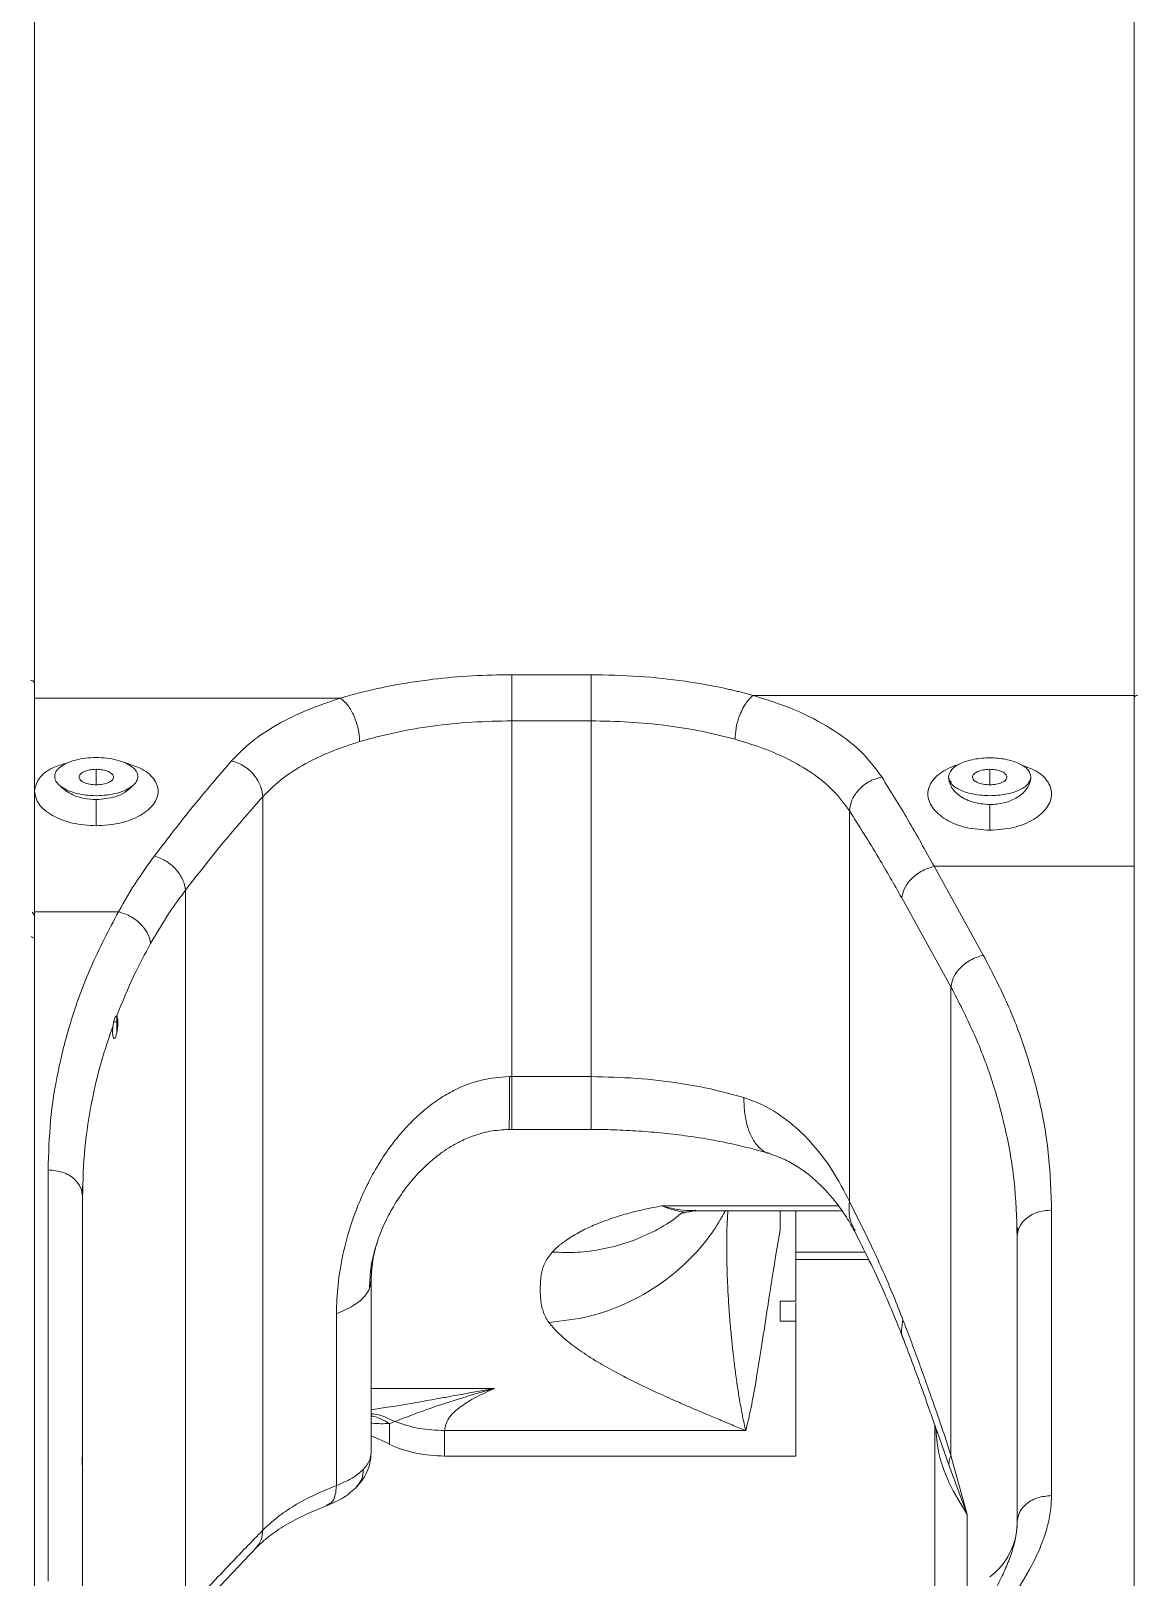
# Model space of a CAD drawing. Header units: millimetres. Extents: x 169 to 14583, y -399 to 10804.
# Drawn here: x 9176.5 to 9337, y 2744.9 to 2969.9 of the extents above; entities that cross this region are included whole.
import ezdxf

# ---------------------------------------------------------------- set-up
doc = ezdxf.new("R2010")
doc.units = ezdxf.units.MM
doc.header["$LTSCALE"] = 35

msp = doc.modelspace()

# ---------------------------------------------------------------- linework, layer by layer
at = {"color": 7, "linetype": 'Continuous', "lineweight": 18}
for p, q in [((9176.967, 2976.816), (9176.967, 2872.83)), ((9336.967, 2976.816), (9336.967, 2873.222)), ((9246.45, 2876.23), (9257.959, 2876.23)), ((9176.967, 2872.83), (9221.516, 2872.83)), ((9336.967, 2873.222), (9281.534, 2873.222)), ((9246.45, 2869.513), (9246.45, 2817.748)), ((9246.45, 2869.513), (9257.959, 2869.513)), ((9257.959, 2869.513), (9257.959, 2817.748)), ((9185.967, 2862.464), (9185.967, 2860.208)), ((9315.967, 2862.464), (9315.967, 2860.208)), ((9176.967, 2859.272), (9176.967, 2859.347)), ((9310.078, 2860.818), (9310.078, 2860.605)), ((9310.152, 2860.548), (9310.335, 2860.74)), ((9321.856, 2860.605), (9321.856, 2860.818)), ((9210.198, 2858.475), (9210.198, 2751.757)), ((9295.547, 2856.433), (9295.547, 2799.58)), ((9307.862, 2848.354), (9315.016, 2835.437)), ((9336.967, 2848.354), (9307.862, 2848.354)), ((9336.967, 2848.354), (9336.967, 2725.555)), ((9198.958, 2844.901), (9198.958, 2739.894)), ((9303.163, 2843.742), (9310.318, 2830.825)), ((9176.967, 2841.224), (9176.644, 2841.692)), ((9176.967, 2841.745), (9189.186, 2841.745)), ((9176.967, 2725.395), (9176.967, 2841.745)), ((9310.318, 2830.825), (9310.318, 2762.651)), ((9188.499, 2825.713), (9188.967, 2825.713)), ((9188.946, 2826.618), (9188.967, 2826.613)), ((9246.45, 2817.748), (9257.959, 2817.748)), ((9246.021, 2810.217), (9246.023, 2810.206)), ((9246.024, 2810.062), (9246.45, 2810.063)), ((9246.45, 2810.065), (9257.959, 2810.065)), ((9257.959, 2810.126), (9257.959, 2810.12)), ((9178.967, 2744.363), (9178.967, 2804.181)), ((9183.887, 2801.027), (9183.982, 2801.751)), ((9183.967, 2762.238), (9183.967, 2800.34)), ((9293.952, 2798.944), (9268.278, 2798.944)), ((9272.872, 2798.23), (9294.467, 2798.23)), ((9272.961, 2798.231), (9272.957, 2798.23)), ((9272.96, 2798.256), (9273.145, 2798.32)), ((9285.467, 2795.426), (9285.467, 2798.23)), ((9324.967, 2798.354), (9324.967, 2756.804)), ((9319.953, 2795.908), (9320.048, 2795.2)), ((9319.967, 2794.513), (9319.967, 2752.964)), ((9287.767, 2792.235), (9297.809, 2792.235)), ((9287.767, 2791.138), (9298.361, 2791.138)), ((9225.967, 2763.115), (9225.967, 2788.105)), ((9287.767, 2785.073), (9285.467, 2785.073)), ((9220.907, 2758.248), (9220.907, 2783.245)), ((9287.767, 2783.837), (9287.767, 2784.898)), ((9287.767, 2782.172), (9287.767, 2783.837)), ((9285.467, 2782.172), (9287.767, 2782.172)), ((9243.926, 2772.399), (9225.967, 2772.399)), ((9307.967, 2742.053), (9307.967, 2767.062)), ((9225.967, 2765.514), (9228.656, 2764.348)), ((9280.467, 2766.248), (9236.622, 2766.248)), ((9308.325, 2766.12), (9310.012, 2761.261)), ((9236.622, 2762.554), (9287.767, 2762.554)), ((9310.318, 2762.651), (9312.694, 2754.054)), ((9183.967, 2740.523), (9183.967, 2760.417)), ((9310.012, 2761.261), (9312.694, 2754.054)), ((9312.694, 2754.054), (9312.694, 2733.964)), ((9198.117, 2737.474), (9209.244, 2749.218))]:
    msp.add_line(p, q, dxfattribs=at)
for centre, radius, start, end in [((9236.622, 2782.554), 20, 246.4111, 270), ((9309.967, 2752.964), 10, 306.8699, 0)]:
    msp.add_arc(centre, radius, start, end, dxfattribs=at)
for points in [[(9176.967, 2874.941), (9176.959, 2875.001), (9176.944, 2875.12), (9176.824, 2875.269), (9176.654, 2875.371), (9176.521, 2875.382), (9176.454, 2875.387)], [(9257.959, 2876.23), (9257.959, 2875.868), (9257.959, 2875.143), (9257.959, 2873.365), (9257.959, 2871.369), (9257.959, 2870.131), (9257.959, 2869.513)], [(9221.516, 2872.83), (9221.879, 2872.517), (9222.605, 2871.89), (9223.521, 2870.238), (9224.161, 2868.329), (9224.245, 2867.103), (9224.286, 2866.49)], [(9337.467, 2873.222), (9337.402, 2873.215), (9337.271, 2873.202), (9337.105, 2873.099), (9336.99, 2872.951), (9336.975, 2872.834), (9336.967, 2872.776)], [(9224.286, 2866.49), (9225.962, 2866.948), (9229.313, 2867.865), (9234.837, 2868.794), (9240.576, 2869.401), (9244.492, 2869.475), (9246.45, 2869.513)], [(9257.959, 2869.513), (9259.797, 2869.48), (9263.474, 2869.414), (9268.878, 2868.879), (9274.103, 2868.058), (9277.311, 2867.245), (9278.915, 2866.838)], [(9236.622, 2766.248), (9235.384, 2766.303), (9232.91, 2766.415), (9230.561, 2767.174), (9229.386, 2767.554)], [(9225.967, 2763.115), (9225.919, 2762.688), (9225.822, 2761.835), (9225.167, 2761.033), (9224.839, 2760.632)]]:
    msp.add_open_spline(points, degree=3, dxfattribs=at)
for points, knots in [([(9221.516, 2872.83), (9221.847, 2872.927), (9222.507, 2873.122), (9223.519, 2873.4), (9224.545, 2873.666), (9225.586, 2873.92), (9226.643, 2874.161), (9227.713, 2874.39), (9230.419, 2874.93), (9234.693, 2875.586), (9240.636, 2876.132), (9244.512, 2876.198), (9246.45, 2876.23)], [0, 0, 0, 0, 0.0448713, 0.0896789, 0.1344629, 0.1792545, 0.2240848, 0.268969, 0.3138063, 0.5601545, 0.7800145, 1, 1, 1, 1]), ([(9246.45, 2876.23), (9246.45, 2875.815), (9246.45, 2874.985), (9246.45, 2873.049), (9246.45, 2871.135), (9246.45, 2870.054), (9246.45, 2869.513)], [0, 0, 0, 0, 0.27961895, 0.55923799, 0.77961901, 1, 1, 1, 1]), ([(9257.959, 2876.23), (9260.275, 2876.184), (9264.907, 2876.091), (9271.419, 2875.371), (9275.727, 2874.607), (9278.037, 2874.099), (9278.75, 2873.935), (9279.456, 2873.766), (9280.156, 2873.59), (9280.85, 2873.41), (9281.306, 2873.284), (9281.534, 2873.222)], [0, 0, 0, 0, 0.2799111, 0.5598914, 0.806286, 0.8385636, 0.8708302, 0.9030962, 0.9353716, 0.9676668, 1, 1, 1, 1]), ([(9176.967, 2872.83), (9176.967, 2870.483), (9176.967, 2866.293), (9176.967, 2861.47), (9176.967, 2859.347)], [0, 0, 0, 0, 0.55998558, 1, 1, 1, 1]), ([(9205.666, 2863.708), (9206.605, 2864.662), (9208.482, 2866.569), (9212.237, 2869.013), (9216.525, 2871.156), (9219.856, 2872.273), (9221.516, 2872.83)], [0, 0, 0, 0, 0.2510572, 0.502282, 0.7518656, 1, 1, 1, 1]), ([(9281.535, 2873.222), (9281.163, 2872.871), (9280.391, 2872.141), (9279.512, 2870.289), (9279.001, 2868.413), (9278.943, 2867.349), (9278.915, 2866.838)], [0, 0, 0, 0, 0.2702613, 0.5624294, 0.7897364, 1, 1, 1, 1]), ([(9281.534, 2873.222), (9283.608, 2872.559), (9287.779, 2871.226), (9292.967, 2868.482), (9297.343, 2865.257), (9299.279, 2862.664), (9300.245, 2861.37)], [0, 0, 0, 0, 0.24735604, 0.49756111, 0.74918283, 1, 1, 1, 1]), ([(9336.967, 2873.222), (9336.967, 2871.242), (9336.967, 2867.284), (9336.967, 2860.935), (9336.967, 2854.638), (9336.967, 2850.449), (9336.967, 2848.354)], [0, 0, 0, 0, 0.2801019, 0.559971, 0.7799022, 1, 1, 1, 1]), ([(9210.198, 2858.475), (9211.14, 2859.414), (9213.024, 2861.294), (9216.603, 2863.469), (9220.362, 2865.212), (9222.978, 2866.064), (9224.286, 2866.49)], [0, 0, 0, 0, 0.2796188, 0.5594701, 0.7796392, 1, 1, 1, 1]), ([(9278.915, 2866.838), (9280.31, 2866.415), (9283.098, 2865.569), (9286.796, 2863.94), (9290.24, 2861.927), (9293.308, 2859.473), (9294.8, 2857.446), (9295.547, 2856.433)], [0, 0, 0, 0, 0.1870875, 0.3739666, 0.5606475, 0.7803944, 1, 1, 1, 1]), ([(9180.692, 2860.046), (9180.466, 2860.271), (9180.015, 2860.719), (9179.861, 2861.458), (9180.079, 2862.182), (9180.708, 2862.845), (9181.683, 2863.409), (9182.929, 2863.843), (9184.395, 2864.13), (9185.443, 2864.164), (9185.967, 2864.182)], [0, 0, 0, 0, 0.1281876, 0.256222, 0.3824911, 0.5079715, 0.6292184, 0.7531583, 0.8766335, 1, 1, 1, 1]), ([(9185.967, 2864.182), (9186.484, 2864.164), (9187.53, 2864.127), (9188.984, 2863.834), (9190.254, 2863.411), (9191.225, 2862.845), (9191.856, 2862.182), (9192.073, 2861.458), (9191.919, 2860.719), (9191.468, 2860.271), (9191.242, 2860.046)], [0, 0, 0, 0, 0.1217054, 0.2463622, 0.3704217, 0.4917089, 0.6173251, 0.7436048, 0.8717596, 1, 1, 1, 1]), ([(9194.426, 2849.857), (9196.292, 2852.295), (9200.024, 2857.171), (9203.785, 2861.529), (9205.666, 2863.708)], [0, 0, 0, 0, 0.500006, 1, 1, 1, 1]), ([(9205.666, 2863.708), (9206.3, 2863.483), (9207.613, 2863.015), (9209.115, 2861.536), (9210.009, 2859.931), (9210.136, 2858.948), (9210.198, 2858.475)], [0, 0, 0, 0, 0.27197184, 0.56397342, 0.79043081, 1, 1, 1, 1]), ([(9309.967, 2861.307), (9310.055, 2861.686), (9310.228, 2862.428), (9311.612, 2863.372), (9313.283, 2863.881), (9314.787, 2864.101), (9315.575, 2864.122), (9315.967, 2864.133)], [0, 0, 0, 0, 0.2608099, 0.51056, 0.7541721, 0.877688, 1, 1, 1, 1]), ([(9315.967, 2864.133), (9316.359, 2864.122), (9317.15, 2864.101), (9318.652, 2863.879), (9320.324, 2863.372), (9321.702, 2862.428), (9321.877, 2861.687), (9321.967, 2861.307)], [0, 0, 0, 0, 0.1223667, 0.2464785, 0.4894711, 0.7385906, 1, 1, 1, 1]), ([(9176.967, 2859.347), (9177.123, 2859.965), (9177.437, 2861.205), (9179.247, 2862.654), (9180.979, 2863.161), (9181.7, 2863.372)], [0, 0, 0, 0, 0.3670339, 0.7366793, 1, 1, 1, 1]), ([(9185.967, 2860.208), (9185.64, 2860.225), (9184.986, 2860.259), (9184.153, 2860.52), (9183.598, 2860.893), (9183.402, 2861.336), (9183.598, 2861.779), (9184.153, 2862.152), (9184.985, 2862.413), (9185.64, 2862.447), (9185.967, 2862.464)], [0, 0, 0, 0, 0.1249813, 0.2499921, 0.3749863, 0.4999883, 0.6249824, 0.7499844, 0.8748829, 1, 1, 1, 1]), ([(9190.225, 2863.376), (9190.973, 2863.156), (9192.741, 2862.634), (9194.49, 2861.151), (9195.204, 2859.279), (9194.495, 2857.337), (9192.498, 2855.671), (9189.502, 2854.484), (9187.146, 2854.328), (9185.967, 2854.25)], [0, 0, 0, 0, 0.10846852, 0.25667836, 0.40430949, 0.55251289, 0.70138212, 0.85064132, 1, 1, 1, 1]), ([(9185.967, 2862.464), (9186.294, 2862.447), (9186.948, 2862.412), (9187.781, 2862.152), (9188.336, 2861.779), (9188.532, 2861.336), (9188.336, 2860.893), (9187.781, 2860.52), (9186.949, 2860.259), (9186.295, 2860.225), (9185.967, 2860.208)], [0, 0, 0, 0, 0.12498135, 0.24999215, 0.37498634, 0.49998825, 0.62498244, 0.74998436, 0.87488287, 1, 1, 1, 1]), ([(9315.967, 2853.589), (9314.791, 2853.671), (9312.436, 2853.834), (9309.937, 2854.889), (9308.436, 2855.967), (9307.325, 2857.191), (9306.734, 2858.888), (9307.423, 2860.87), (9309.111, 2862.213), (9310.601, 2862.922), (9311.316, 2863.116), (9311.506, 2863.167)], [0, 0, 0, 0, 0.1498705, 0.3000177, 0.37543, 0.4507773, 0.6001854, 0.748888, 0.8975693, 0.972731, 1, 1, 1, 1]), ([(9315.967, 2860.208), (9315.64, 2860.225), (9314.986, 2860.259), (9314.153, 2860.52), (9313.598, 2860.893), (9313.402, 2861.336), (9313.598, 2861.779), (9314.153, 2862.152), (9314.985, 2862.413), (9315.64, 2862.447), (9315.967, 2862.464)], [0, 0, 0, 0, 0.1249813, 0.2499921, 0.3749863, 0.4999883, 0.6249824, 0.7499844, 0.8748829, 1, 1, 1, 1]), ([(9320.644, 2863.016), (9321.241, 2862.83), (9322.853, 2862.326), (9324.486, 2860.847), (9325.206, 2858.893), (9324.492, 2856.85), (9322.494, 2855.092), (9319.498, 2853.836), (9317.143, 2853.671), (9315.967, 2853.589)], [0, 0, 0, 0, 0.08906494, 0.24035639, 0.39114524, 0.54280848, 0.6952725, 0.84776943, 1, 1, 1, 1]), ([(9315.967, 2862.464), (9316.294, 2862.447), (9316.948, 2862.412), (9317.781, 2862.152), (9318.336, 2861.779), (9318.532, 2861.336), (9318.336, 2860.893), (9317.781, 2860.52), (9316.949, 2860.259), (9316.295, 2860.225), (9315.967, 2860.208)], [0, 0, 0, 0, 0.1249813, 0.2499921, 0.3749863, 0.4999883, 0.6249824, 0.7499844, 0.8748829, 1, 1, 1, 1]), ([(9185.967, 2854.25), (9184.787, 2854.328), (9182.427, 2854.484), (9179.452, 2855.671), (9177.372, 2857.341), (9177.102, 2858.629), (9176.967, 2859.272)], [0, 0, 0, 0, 0.2506941, 0.5013785, 0.7512661, 1, 1, 1, 1]), ([(9176.967, 2859.272), (9176.967, 2856.189), (9176.967, 2850.682), (9176.967, 2844.476), (9176.967, 2841.745)], [0, 0, 0, 0, 0.55998281, 1, 1, 1, 1]), ([(9185.967, 2858.058), (9185.366, 2858.093), (9184.163, 2858.163), (9182.172, 2858.783), (9181.253, 2859.567), (9180.692, 2860.046)], [0, 0, 0, 0, 0.27957957, 0.55987093, 1, 1, 1, 1]), ([(9180.692, 2860.046), (9180.982, 2859.844), (9181.566, 2859.437), (9182.875, 2858.993), (9184.359, 2858.694), (9185.967, 2858.598), (9187.575, 2858.694), (9189.059, 2858.991), (9190.368, 2859.436), (9190.952, 2859.844), (9191.242, 2860.046)], [0, 0, 0, 0, 0.1237634, 0.2498185, 0.375987, 0.4999696, 0.6239126, 0.749978, 0.8760077, 1, 1, 1, 1]), ([(9191.242, 2860.046), (9190.91, 2859.734), (9190.247, 2859.111), (9188.465, 2858.283), (9186.913, 2858.143), (9185.967, 2858.058)], [0, 0, 0, 0, 0.281941, 0.5628605, 1, 1, 1, 1]), ([(9300.245, 2861.37), (9299.595, 2861.17), (9298.244, 2860.755), (9296.691, 2859.373), (9295.756, 2857.845), (9295.614, 2856.892), (9295.547, 2856.433)], [0, 0, 0, 0, 0.2707657, 0.5622991, 0.7892324, 1, 1, 1, 1]), ([(9300.245, 2861.37), (9301.523, 2859.322), (9304.078, 2855.224), (9306.601, 2850.644), (9307.862, 2848.354)], [0, 0, 0, 0, 0.499994, 1, 1, 1, 1]), ([(9315.967, 2857.325), (9315.087, 2857.405), (9313.322, 2857.566), (9311.366, 2858.67), (9310.195, 2859.979), (9310.043, 2860.864), (9309.967, 2861.307)], [0, 0, 0, 0, 0.2772602, 0.5565304, 0.7780474, 1, 1, 1, 1]), ([(9309.967, 2861.307), (9310.065, 2860.956), (9310.259, 2860.253), (9311.649, 2859.363), (9313.624, 2858.768), (9315.967, 2858.56), (9318.31, 2858.769), (9320.284, 2859.363), (9321.675, 2860.253), (9321.87, 2860.956), (9321.967, 2861.307)], [0, 0, 0, 0, 0.1249446, 0.2499967, 0.3749982, 0.5000029, 0.6250481, 0.7500013, 0.8749547, 1, 1, 1, 1]), ([(9321.967, 2861.307), (9321.847, 2860.743), (9321.607, 2859.615), (9320.014, 2858.289), (9318.044, 2857.473), (9316.658, 2857.374), (9315.967, 2857.325)], [0, 0, 0, 0, 0.2815978, 0.5620981, 0.7815856, 1, 1, 1, 1]), ([(9185.967, 2854.25), (9185.967, 2854.518), (9185.967, 2855.066), (9185.967, 2856.178), (9185.967, 2857.218), (9185.967, 2857.785), (9185.967, 2858.058)], [0, 0, 0, 0, 0.2803188, 0.5722743, 0.7948207, 1, 1, 1, 1]), ([(9198.958, 2844.901), (9201.048, 2847.571), (9204.781, 2852.34), (9208.543, 2856.6), (9210.198, 2858.475)], [0, 0, 0, 0, 0.5599867, 1, 1, 1, 1]), ([(9315.967, 2853.589), (9315.967, 2853.863), (9315.967, 2854.42), (9315.967, 2855.509), (9315.967, 2856.515), (9315.967, 2857.062), (9315.967, 2857.325)], [0, 0, 0, 0, 0.2828648, 0.5746909, 0.7960468, 1, 1, 1, 1]), ([(9295.547, 2856.433), (9296.977, 2854.19), (9299.532, 2850.185), (9302.053, 2845.711), (9303.163, 2843.742)], [0, 0, 0, 0, 0.5599928, 1, 1, 1, 1]), ([(9189.186, 2841.745), (9190.092, 2843.315), (9191.707, 2846.117), (9193.596, 2848.715), (9194.426, 2849.857)], [0, 0, 0, 0, 0.56067981, 1, 1, 1, 1]), ([(9194.426, 2849.857), (9195.046, 2849.621), (9196.328, 2849.134), (9197.808, 2847.733), (9198.717, 2846.243), (9198.88, 2845.337), (9198.958, 2844.901)], [0, 0, 0, 0, 0.2728351, 0.5642816, 0.7902163, 1, 1, 1, 1]), ([(9307.862, 2848.354), (9307.204, 2848.139), (9305.889, 2847.71), (9304.383, 2846.433), (9303.431, 2845.053), (9303.252, 2844.179), (9303.163, 2843.742)], [0, 0, 0, 0, 0.2796556, 0.5593111, 0.7796555, 1, 1, 1, 1]), ([(9193.877, 2837.123), (9194.754, 2838.628), (9196.32, 2841.316), (9198.152, 2843.806), (9198.958, 2844.901)], [0, 0, 0, 0, 0.55998911, 1, 1, 1, 1]), ([(9178.967, 2804.181), (9179.037, 2806.573), (9179.176, 2811.35), (9180.294, 2818.481), (9182.192, 2825.958), (9185.007, 2833.759), (9187.793, 2839.082), (9189.186, 2841.745)], [0, 0, 0, 0, 0.18724789, 0.37404586, 0.56056133, 0.78022792, 1, 1, 1, 1]), ([(9189.186, 2841.745), (9189.823, 2841.537), (9191.141, 2841.105), (9192.671, 2839.81), (9193.619, 2838.408), (9193.793, 2837.541), (9193.877, 2837.123)], [0, 0, 0, 0, 0.2714073, 0.5624083, 0.7889242, 1, 1, 1, 1]), ([(9176.967, 2837.703), (9176.957, 2837.76), (9176.938, 2837.875), (9176.8, 2838.002), (9176.63, 2838.077), (9176.513, 2838.083), (9176.454, 2838.087)], [0, 0, 0, 0, 0.279607, 0.5592116, 0.7796062, 1, 1, 1, 1]), ([(9188.946, 2826.618), (9189.755, 2828.601), (9191.201, 2832.141), (9193.059, 2835.601), (9193.877, 2837.123)], [0, 0, 0, 0, 0.5599993, 1, 1, 1, 1]), ([(9315.016, 2835.437), (9314.372, 2835.227), (9313.042, 2834.795), (9311.509, 2833.494), (9310.571, 2832.097), (9310.4, 2831.238), (9310.318, 2830.825)], [0, 0, 0, 0, 0.2742887, 0.5660314, 0.7913418, 1, 1, 1, 1]), ([(9315.016, 2835.437), (9316.179, 2833.207), (9318.504, 2828.749), (9321.143, 2821.898), (9323.249, 2814.548), (9324.685, 2806.688), (9324.873, 2801.134), (9324.967, 2798.354)], [0, 0, 0, 0, 0.1864946, 0.3728904, 0.5593495, 0.779388, 1, 1, 1, 1]), ([(9310.318, 2830.825), (9311.447, 2828.639), (9313.704, 2824.268), (9316.265, 2817.552), (9318.307, 2810.349), (9319.695, 2802.658), (9319.876, 2797.228), (9319.967, 2794.513)], [0, 0, 0, 0, 0.18666132, 0.3733281, 0.56000145, 0.7799984, 1, 1, 1, 1]), ([(9188.415, 2825.199), (9188.444, 2825.394), (9188.501, 2825.786), (9188.627, 2826.255), (9188.793, 2826.568), (9188.895, 2826.601), (9188.946, 2826.618)], [0, 0, 0, 0, 0.2453965, 0.4938817, 0.7475934, 1, 1, 1, 1]), ([(9188.967, 2826.613), (9189.007, 2826.496), (9189.085, 2826.265), (9189.117, 2825.622), (9189.085, 2824.871), (9189.007, 2824.364), (9188.967, 2824.108)], [0, 0, 0, 0, 0.2520533, 0.5000273, 0.7479519, 1, 1, 1, 1]), ([(9188.967, 2825.713), (9188.967, 2825.846), (9188.967, 2826.113), (9188.967, 2826.472), (9188.967, 2826.559), (9188.967, 2826.613)], [0, 0, 0, 0, 0.2806125, 0.5612247, 1, 1, 1, 1]), ([(9188.967, 2824.108), (9188.967, 2824.248), (9188.967, 2824.529), (9188.967, 2825.097), (9188.967, 2825.479), (9188.967, 2825.713)], [0, 0, 0, 0, 0.28061279, 0.56122491, 1, 1, 1, 1]), ([(9183.967, 2800.34), (9184.034, 2802.681), (9184.167, 2807.363), (9185.188, 2813.855), (9186.586, 2819.809), (9187.805, 2823.402), (9188.415, 2825.199)], [0, 0, 0, 0, 0.27999787, 0.55999094, 0.77999791, 1, 1, 1, 1]), ([(9188.344, 2824.224), (9188.347, 2824.381), (9188.353, 2824.694), (9188.394, 2825.03), (9188.415, 2825.199)], [0, 0, 0, 0, 0.4987962, 1, 1, 1, 1]), ([(9188.967, 2824.108), (9188.934, 2823.988), (9188.866, 2823.746), (9188.754, 2823.493), (9188.644, 2823.336), (9188.543, 2823.302), (9188.457, 2823.379), (9188.393, 2823.571), (9188.351, 2823.852), (9188.346, 2824.1), (9188.344, 2824.224)], [0, 0, 0, 0, 0.1273858, 0.2552821, 0.3830152, 0.5102224, 0.6351969, 0.7582217, 0.878884, 1, 1, 1, 1]), ([(9220.907, 2783.245), (9220.952, 2784.646), (9221.044, 2787.471), (9221.798, 2791.921), (9222.924, 2796.071), (9224.346, 2799.838), (9225.894, 2803.074), (9227.676, 2806.091), (9229.605, 2808.747), (9231.659, 2811.064), (9233.73, 2812.966), (9235.845, 2814.533), (9238.513, 2816.079), (9241.916, 2817.434), (9244.716, 2817.644), (9246.092, 2817.747)], [0, 0, 0, 0, 0.0972508, 0.1961409, 0.2985371, 0.3759257, 0.4533371, 0.5259079, 0.5969505, 0.6596898, 0.7202792, 0.7733264, 0.8245787, 0.913784, 1, 1, 1, 1]), ([(9246.023, 2810.206), (9246.027, 2810.168), (9246.043, 2810.021), (9246.063, 2811.013), (9246.081, 2812.838), (9246.091, 2815.079), (9246.092, 2816.877), (9246.092, 2817.747)], [0, 0, 0, 0, 0.09801685, 0.37741363, 0.59497932, 0.80404145, 1, 1, 1, 1]), ([(9246.092, 2817.747), (9246.159, 2817.747), (9246.278, 2817.748), (9246.397, 2817.748), (9246.45, 2817.748)], [0, 0, 0, 0, 0.5599999, 1, 1, 1, 1]), ([(9246.45, 2817.748), (9246.45, 2816.578), (9246.45, 2814.239), (9246.45, 2811.733), (9246.45, 2810.284), (9246.45, 2810.137), (9246.45, 2810.074)], [0, 0, 0, 0, 0.2657966, 0.5315931, 0.7973896, 1, 1, 1, 1]), ([(9257.959, 2817.748), (9260.159, 2817.701), (9264.559, 2817.607), (9270.515, 2816.896), (9275.768, 2815.933), (9278.714, 2815.115), (9280.187, 2814.706)], [0, 0, 0, 0, 0.2799465, 0.559893, 0.7799465, 1, 1, 1, 1]), ([(9257.959, 2817.748), (9257.959, 2816.954), (9257.959, 2815.365), (9257.959, 2813.382), (9257.959, 2811.787), (9257.959, 2810.691), (9257.959, 2810.108), (9257.959, 2810.121), (9257.959, 2810.126)], [0, 0, 0, 0, 0.1780728, 0.3561456, 0.5342184, 0.7122912, 0.8903641, 1, 1, 1, 1]), ([(9280.187, 2814.706), (9281.106, 2814.377), (9282.937, 2813.723), (9285.426, 2812.227), (9287.69, 2810.471), (9290.375, 2807.837), (9293.21, 2804.167), (9294.772, 2801.102), (9295.547, 2799.58)], [0, 0, 0, 0, 0.12762291, 0.2542782, 0.38028994, 0.50576859, 0.75469975, 1, 1, 1, 1]), ([(9283.945, 2806.595), (9283.844, 2806.61), (9283.29, 2806.693), (9282.438, 2807.354), (9281.454, 2808.568), (9280.737, 2810.266), (9280.274, 2812.31), (9280.216, 2813.907), (9280.187, 2814.706)], [0, 0, 0, 0, 0.0426925, 0.234154, 0.4256155, 0.617077, 0.8085385, 1, 1, 1, 1]), ([(9225.731, 2786.949), (9225.766, 2788.016), (9225.835, 2790.078), (9226.66, 2793.32), (9227.787, 2796.23), (9229.225, 2798.989), (9230.871, 2801.452), (9232.616, 2803.527), (9234.132, 2805.017), (9235.337, 2806.03), (9236.437, 2806.85), (9237.606, 2807.617), (9239.122, 2808.449), (9240.997, 2809.241), (9243.343, 2809.911), (9245.088, 2810.011), (9246.021, 2810.064)], [0, 0, 0, 0, 0.1069911, 0.206749, 0.2986391, 0.3817904, 0.4780203, 0.5570745, 0.619065, 0.6644925, 0.695386, 0.7396088, 0.787755, 0.8477049, 0.9185006, 1, 1, 1, 1]), ([(9246.45, 2810.074), (9246.45, 2810.069), (9246.45, 2810.056), (9246.45, 2810.072), (9246.45, 2810.082)], [0, 0, 0, 0, 0.3900801, 1, 1, 1, 1]), ([(9257.959, 2810.063), (9258.598, 2810.059), (9260.466, 2810.049), (9263.554, 2809.934), (9267.184, 2809.678), (9270.737, 2809.296), (9274.18, 2808.797), (9277.484, 2808.189), (9280.556, 2807.494), (9282.667, 2806.927), (9283.739, 2806.607), (9283.926, 2806.551)], [0, 0, 0, 0, 0.0686437, 0.2006124, 0.3324235, 0.4638691, 0.5947681, 0.7249303, 0.8541545, 0.9746267, 1, 1, 1, 1]), ([(9283.942, 2806.549), (9284.715, 2806.272), (9286.167, 2805.751), (9288.093, 2804.618), (9289.631, 2803.501), (9290.975, 2802.339), (9292.262, 2801.054), (9293.628, 2799.458), (9295.062, 2797.473), (9295.834, 2796.09), (9296.252, 2795.342)], [0, 0, 0, 0, 0.14218031, 0.2668746, 0.37205086, 0.45711354, 0.55306396, 0.67535047, 0.82442212, 1, 1, 1, 1]), ([(9178.967, 2804.181), (9179.676, 2804.113), (9181.15, 2803.972), (9182.827, 2802.933), (9183.803, 2801.641), (9183.914, 2800.763), (9183.967, 2800.34)], [0, 0, 0, 0, 0.27026133, 0.56242939, 0.78973642, 1, 1, 1, 1]), ([(9268.278, 2798.944), (9267.426, 2798.783), (9265.623, 2798.443), (9263.104, 2797.804), (9260.594, 2797.028), (9258.311, 2796.143), (9256.227, 2795.142), (9254.919, 2794.354), (9254.125, 2793.797), (9253.769, 2793.531), (9253.435, 2793.265), (9253.123, 2793.001), (9252.831, 2792.738), (9252.559, 2792.476), (9252.393, 2792.302), (9252.31, 2792.215)], [0, 0, 0, 0, 0.10219762, 0.2162586, 0.33984821, 0.47916366, 0.61134396, 0.76142617, 0.79651086, 0.83125477, 0.86566112, 0.89973515, 0.93348118, 0.96690186, 1, 1, 1, 1]), ([(9268.278, 2798.944), (9269.045, 2798.66), (9270.58, 2798.092), (9272.153, 2797.968), (9272.912, 2798.239), (9272.96, 2798.256)], [0, 0, 0, 0, 0.4833158, 0.9672777, 1, 1, 1, 1]), ([(9272.956, 2798.298), (9272.566, 2798.28), (9271.013, 2798.207), (9269.449, 2798.628), (9268.278, 2798.944)], [0, 0, 0, 0, 0.2510653, 1, 1, 1, 1]), ([(9295.547, 2799.58), (9295.5, 2798.645), (9295.424, 2797.099), (9296.113, 2795.84), (9296.386, 2795.343)], [0, 0, 0, 0, 0.60472015, 1, 1, 1, 1]), ([(9295.547, 2799.58), (9296.134, 2798.434), (9297.28, 2796.196), (9298.917, 2792.785), (9300.472, 2789.366), (9301.939, 2785.957), (9302.882, 2783.55), (9303.338, 2782.387)], [0, 0, 0, 0, 0.21930877, 0.42801558, 0.61972121, 0.81632924, 1, 1, 1, 1]), ([(9251.831, 2781.999), (9253.802, 2782.214), (9257.799, 2782.651), (9263.589, 2784.808), (9268.553, 2787.78), (9272.52, 2791.269), (9275.458, 2794.667), (9276.882, 2797.125), (9277.522, 2798.23)], [0, 0, 0, 0, 0.1888016, 0.3829657, 0.5785071, 0.7305006, 0.8788751, 1, 1, 1, 1]), ([(9252.31, 2792.215), (9253.536, 2792.179), (9256.021, 2792.107), (9259.73, 2792.606), (9263.39, 2793.566), (9266.872, 2795.062), (9269.521, 2796.556), (9270.864, 2797.685), (9271.245, 2798.006)], [0, 0, 0, 0, 0.1778877, 0.3608061, 0.5473792, 0.73605, 0.9251521, 1, 1, 1, 1]), ([(9271.186, 2797.912), (9271.223, 2797.9), (9271.303, 2797.876), (9271.874, 2798.023), (9272.785, 2798.194), (9273.16, 2798.264)], [0, 0, 0, 0, 0.3355291, 0.7268667, 1, 1, 1, 1]), ([(9277.858, 2798.23), (9277.809, 2797.385), (9277.693, 2795.349), (9277.682, 2792.105), (9277.749, 2789.351), (9277.835, 2787.344), (9277.9, 2786.092), (9277.977, 2784.805), (9278.068, 2783.488), (9278.172, 2782.147), (9278.29, 2780.786), (9278.445, 2779.161), (9278.65, 2777.24), (9278.92, 2775.024), (9279.226, 2772.827), (9279.539, 2770.828), (9279.846, 2769.124), (9280.146, 2767.592), (9280.356, 2766.715), (9280.467, 2766.248)], [0, 0, 0, 0, 0.0594429, 0.1431533, 0.2340522, 0.2651795, 0.2979078, 0.3322331, 0.3681517, 0.405662, 0.4447595, 0.4854458, 0.5500416, 0.6228738, 0.7039083, 0.7839485, 0.8556891, 0.9231706, 1, 1, 1, 1]), ([(9287.767, 2798.23), (9287.767, 2798.196), (9287.767, 2795.696), (9287.767, 2791.193), (9287.767, 2787.115), (9287.767, 2785.073)], [0, 0, 0, 0, 0.0067989, 0.5028775, 1, 1, 1, 1]), ([(9324.967, 2798.354), (9324.233, 2798.282), (9322.766, 2798.137), (9321.123, 2797.108), (9320.142, 2795.842), (9320.025, 2794.956), (9319.967, 2794.513)], [0, 0, 0, 0, 0.27961895, 0.55923798, 0.77961901, 1, 1, 1, 1]), ([(9280.467, 2766.248), (9280.697, 2767.176), (9281.155, 2769.033), (9281.864, 2772.875), (9282.609, 2777.441), (9283.424, 2782.768), (9284.321, 2788.719), (9285.086, 2793.196), (9285.467, 2795.426)], [0, 0, 0, 0, 0.16764453, 0.33515636, 0.50238561, 0.66914825, 0.83517657, 1, 1, 1, 1]), ([(9296.231, 2795.377), (9296.971, 2793.928), (9298.37, 2791.188), (9300.319, 2787.007), (9302.006, 2783.147), (9303.022, 2780.552), (9303.492, 2779.354)], [0, 0, 0, 0, 0.2991623, 0.565683, 0.7993606, 1, 1, 1, 1]), ([(9225.967, 2788.105), (9226.012, 2789.184), (9226.086, 2790.971), (9226.612, 2792.832), (9226.82, 2793.57)], [0, 0, 0, 0, 0.6035563, 1, 1, 1, 1]), ([(9252.31, 2792.215), (9251.918, 2791.712), (9251.129, 2790.7), (9250.746, 2789.273), (9250.599, 2788.04), (9250.565, 2787.017), (9250.578, 2786.034), (9250.644, 2785.154), (9250.774, 2784.333), (9250.935, 2783.729), (9251.137, 2783.2), (9251.296, 2782.856), (9251.446, 2782.585), (9251.563, 2782.39), (9251.669, 2782.227), (9251.748, 2782.113), (9251.789, 2782.056), (9251.813, 2782.023), (9251.825, 2782.007), (9251.831, 2781.999)], [0, 0, 0, 0, 0.1497855, 0.3018648, 0.416991, 0.510342, 0.6006345, 0.7043043, 0.7674692, 0.8406562, 0.8813182, 0.9228202, 0.941971, 0.9612197, 0.9805644, 0.990271, 0.9951325, 0.9975653, 1, 1, 1, 1]), ([(9220.907, 2783.245), (9221.775, 2783.623), (9223.494, 2784.369), (9225.014, 2785.693), (9225.835, 2786.952), (9225.924, 2787.728), (9225.967, 2788.105)], [0, 0, 0, 0, 0.2930644, 0.5800926, 0.7960583, 1, 1, 1, 1]), ([(9285.467, 2785.073), (9285.467, 2784.52), (9285.467, 2783.531), (9285.467, 2782.587), (9285.467, 2782.172)], [0, 0, 0, 0, 0.55999205, 1, 1, 1, 1]), ([(9251.831, 2781.999), (9252.201, 2781.545), (9252.957, 2780.62), (9254.569, 2779.189), (9256.657, 2777.636), (9259.155, 2776.07), (9262.005, 2774.489), (9265.167, 2772.894), (9267.993, 2771.578), (9270.258, 2770.568), (9271.785, 2769.9), (9273.432, 2769.191), (9275.218, 2768.433), (9276.917, 2767.72), (9278.685, 2766.986), (9279.805, 2766.522), (9280.467, 2766.248)], [0, 0, 0, 0, 0.0791052, 0.1614134, 0.2545084, 0.3602269, 0.4512202, 0.5533758, 0.6674052, 0.7094032, 0.7538084, 0.8006235, 0.8514298, 0.9060774, 0.9444683, 1, 1, 1, 1]), ([(9287.767, 2782.172), (9287.767, 2780.436), (9287.767, 2776.965), (9287.767, 2772.643), (9287.767, 2769.01), (9287.767, 2766.152), (9287.767, 2764.066), (9287.767, 2762.904), (9287.767, 2762.42), (9287.767, 2762.558), (9287.767, 2762.56)], [0, 0, 0, 0, 0.1423947, 0.2846569, 0.4279302, 0.5711781, 0.713441, 0.8558624, 0.998251, 1, 1, 1, 1]), ([(9303.338, 2782.387), (9303.258, 2781.891), (9303.098, 2780.893), (9303.151, 2779.887), (9303.454, 2779.487), (9303.47, 2779.466)], [0, 0, 0, 0, 0.48352653, 0.97366455, 1, 1, 1, 1]), ([(9303.338, 2782.387), (9303.715, 2781.394), (9304.469, 2779.409), (9305.586, 2776.385), (9306.671, 2773.383), (9307.851, 2770.044), (9309.072, 2766.512), (9309.919, 2763.886), (9310.318, 2762.651)], [0, 0, 0, 0, 0.1569464, 0.3135736, 0.4699308, 0.6183061, 0.8204769, 1, 1, 1, 1]), ([(9303.401, 2779.59), (9303.875, 2778.339), (9304.72, 2776.111), (9305.805, 2773.149), (9306.634, 2770.872), (9307.462, 2768.54), (9308.054, 2766.816), (9308.374, 2765.884)], [0, 0, 0, 0, 0.2794033, 0.4974986, 0.6565921, 0.814409, 1, 1, 1, 1]), ([(9243.926, 2772.399), (9243.55, 2772.33), (9242.791, 2772.192), (9241.651, 2771.985), (9240.496, 2771.775), (9239.327, 2771.562), (9238.148, 2771.348), (9237.041, 2771.147), (9235.918, 2770.944), (9234.698, 2770.725), (9233.23, 2770.464), (9231.02, 2770.078), (9228.495, 2769.651), (9226.741, 2769.399), (9225.967, 2769.288)], [0, 0, 0, 0, 0.05467982, 0.11073835, 0.16818642, 0.22703821, 0.28730492, 0.34898858, 0.39933052, 0.46479293, 0.54540423, 0.64119905, 0.84174734, 1, 1, 1, 1]), ([(9229.386, 2767.554), (9230.278, 2767.907), (9232.088, 2768.624), (9235.738, 2769.918), (9239.71, 2771.192), (9242.512, 2771.994), (9243.926, 2772.399)], [0, 0, 0, 0, 0.2701866, 0.5482251, 0.7721937, 1, 1, 1, 1]), ([(9236.622, 2766.248), (9236.747, 2766.852), (9236.999, 2768.064), (9238.82, 2769.698), (9241.157, 2771.146), (9243.001, 2771.98), (9243.926, 2772.399)], [0, 0, 0, 0, 0.277328, 0.5562868, 0.7773081, 1, 1, 1, 1]), ([(9225.967, 2768.704), (9226.335, 2768.656), (9227.521, 2768.502), (9228.625, 2767.941), (9229.386, 2767.554)], [0, 0, 0, 0, 0.3099355, 1, 1, 1, 1]), ([(9225.967, 2768.389), (9226.015, 2768.382), (9226.962, 2768.235), (9227.831, 2767.743), (9228.656, 2767.276)], [0, 0, 0, 0, 0.0503598, 1, 1, 1, 1]), ([(9228.656, 2767.276), (9227.811, 2767.255), (9226.917, 2767.233), (9226.017, 2767.326), (9225.967, 2767.331)], [0, 0, 0, 0, 0.9446098, 1, 1, 1, 1]), ([(9229.386, 2767.554), (9229.248, 2767.5), (9228.995, 2767.401), (9228.762, 2767.315), (9228.656, 2767.276)], [0, 0, 0, 0, 0.5494701, 1, 1, 1, 1]), ([(9228.656, 2764.315), (9228.656, 2764.282), (9228.656, 2764.1), (9228.656, 2764.932), (9228.656, 2766.494), (9228.656, 2767.276)], [0, 0, 0, 0, 0.0974774, 0.5487387, 1, 1, 1, 1]), ([(9236.622, 2762.63), (9236.622, 2762.611), (9236.622, 2762.542), (9236.622, 2763.106), (9236.622, 2764.257), (9236.622, 2765.584), (9236.622, 2766.248)], [0, 0, 0, 0, 0.1145968, 0.4097312, 0.7048656, 1, 1, 1, 1]), ([(9312.694, 2754.054), (9311.757, 2755.573), (9309.881, 2758.613), (9308.41, 2762.827), (9308.21, 2765.499), (9308.128, 2766.595)], [0, 0, 0, 0, 0.3710577, 0.7421153, 1, 1, 1, 1]), ([(9223.87, 2758.078), (9224.138, 2758.385), (9224.716, 2759.045), (9225.379, 2760.228), (9225.869, 2761.615), (9225.934, 2762.601), (9225.967, 2763.115)], [0, 0, 0, 0, 0.2225026, 0.4792213, 0.7281892, 1, 1, 1, 1]), ([(9310.318, 2762.651), (9310.215, 2762.381), (9310.032, 2761.9), (9310.018, 2761.456), (9310.012, 2761.261)], [0, 0, 0, 0, 0.56, 1, 1, 1, 1]), ([(9183.967, 2760.417), (9183.964, 2760.56), (9183.959, 2760.846), (9183.931, 2761.267), (9183.907, 2761.65), (9183.898, 2761.965), (9183.907, 2762.199), (9183.931, 2762.324), (9183.959, 2762.353), (9183.964, 2762.276), (9183.967, 2762.238)], [0, 0, 0, 0, 0.1247884, 0.2500314, 0.3754432, 0.5000006, 0.6245112, 0.7499882, 0.8752092, 1, 1, 1, 1]), ([(9183.967, 2762.238), (9183.967, 2762.147), (9183.967, 2761.965), (9183.967, 2761.607), (9183.967, 2761.428)], [0, 0, 0, 0, 0.5002487, 1, 1, 1, 1]), ([(9183.967, 2761.428), (9183.967, 2761.331), (9183.967, 2761.137), (9183.967, 2760.867), (9183.967, 2760.707), (9183.967, 2760.649)], [0, 0, 0, 0, 0.3964528, 0.7840152, 1, 1, 1, 1]), ([(9224.839, 2760.632), (9224.341, 2760.183), (9223.343, 2759.286), (9221.719, 2758.594), (9220.907, 2758.248)], [0, 0, 0, 0, 0.50009492, 1, 1, 1, 1]), ([(9223.86, 2758.1), (9224.144, 2758.457), (9224.713, 2759.171), (9224.797, 2760.145), (9224.839, 2760.632)], [0, 0, 0, 0, 0.49924496, 1, 1, 1, 1]), ([(9210.198, 2751.757), (9210.862, 2752.385), (9212.192, 2753.641), (9214.728, 2755.344), (9217.596, 2756.908), (9219.804, 2757.802), (9220.907, 2758.248)], [0, 0, 0, 0, 0.25011, 0.5001467, 0.7501106, 1, 1, 1, 1]), ([(9219.44, 2755.419), (9219.707, 2755.516), (9220.295, 2755.728), (9220.801, 2756.809), (9220.873, 2757.781), (9220.907, 2758.248)], [0, 0, 0, 0, 0.3028087, 0.6651754, 1, 1, 1, 1]), ([(9219.476, 2755.304), (9220.336, 2755.677), (9222.094, 2756.441), (9223.289, 2757.545), (9223.9, 2758.11)], [0, 0, 0, 0, 0.488692, 1, 1, 1, 1]), ([(9324.967, 2756.804), (9324.935, 2756.059), (9324.871, 2754.536), (9324.371, 2752.212), (9323.559, 2749.738), (9322.06, 2746.424), (9319.652, 2742.416), (9317.183, 2739.458), (9315.967, 2738)], [0, 0, 0, 0, 0.1124426, 0.2300234, 0.3535164, 0.4939243, 0.7506826, 1, 1, 1, 1]), ([(9324.967, 2756.804), (9324.259, 2756.737), (9322.784, 2756.596), (9321.107, 2755.557), (9320.131, 2754.265), (9320.02, 2753.386), (9319.967, 2752.964)], [0, 0, 0, 0, 0.2702612, 0.5624292, 0.7897362, 1, 1, 1, 1]), ([(9209.207, 2749.18), (9209.816, 2749.753), (9211.04, 2750.903), (9213.439, 2752.494), (9216.208, 2753.987), (9218.384, 2754.864), (9219.476, 2755.304)], [0, 0, 0, 0, 0.2473529, 0.4963457, 0.7471734, 1, 1, 1, 1]), ([(9198.958, 2739.894), (9201.055, 2742.159), (9204.8, 2746.204), (9208.548, 2750.06), (9210.198, 2751.757)], [0, 0, 0, 0, 0.5599597, 1, 1, 1, 1]), ([(9209.23, 2749.227), (9209.518, 2749.585), (9210.087, 2750.292), (9210.161, 2751.272), (9210.198, 2751.757)], [0, 0, 0, 0, 0.50564392, 1, 1, 1, 1]), ([(9319.967, 2752.964), (9319.927, 2752.281), (9319.843, 2750.853), (9319.259, 2748.7), (9318.424, 2746.486), (9317.346, 2744.158), (9316.447, 2742.515), (9315.967, 2741.638)], [0, 0, 0, 0, 0.18377687, 0.38443639, 0.57820894, 0.77489436, 1, 1, 1, 1])]:
    msp.add_open_spline(points, degree=3, knots=knots, dxfattribs=at)

doc.saveas('drawing.dxf')
